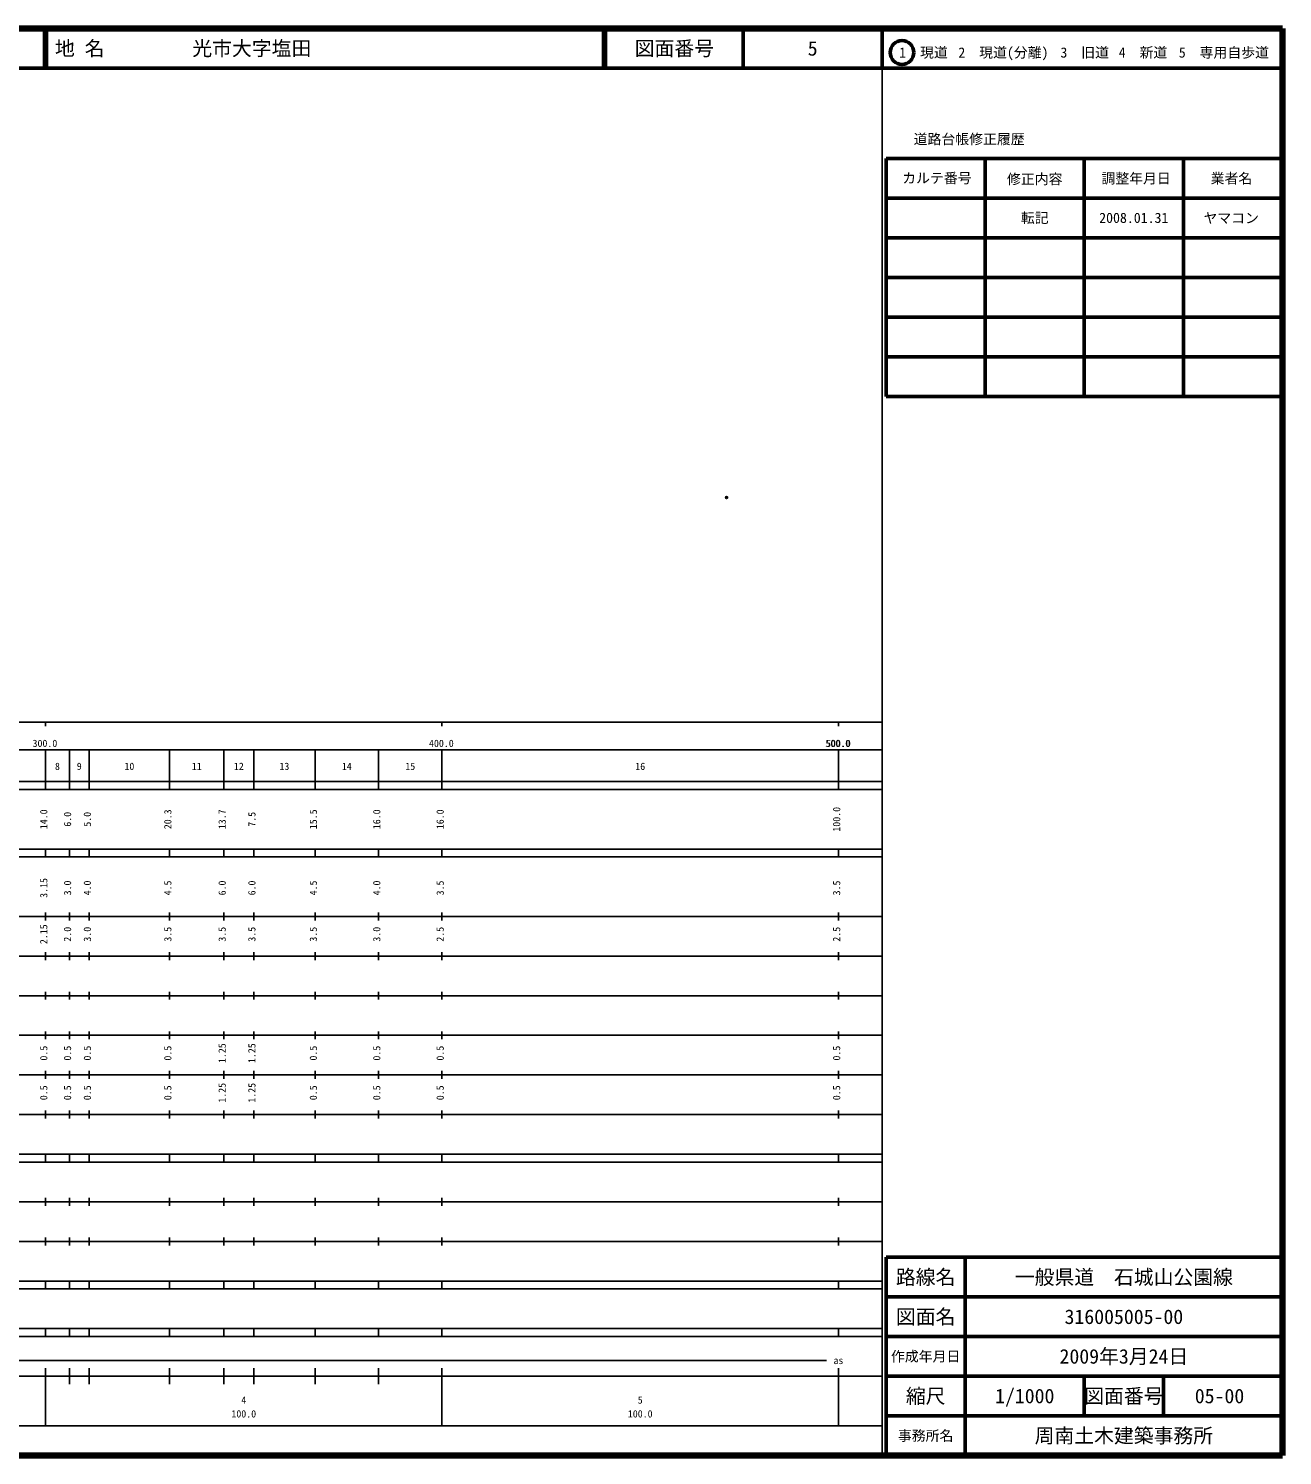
# Model space of a CAD drawing. Units: millimetres on the paper. Extents: x 40 to 680, y 20 to 380.
# Drawn here: x 363.7 to 680, y 20 to 380 of the extents above; entities that cross this region are included whole.
import ezdxf
from ezdxf.enums import TextEntityAlignment as Align

# ---------------------------------------------------------------- set-up
doc = ezdxf.new("R2010")
doc.units = ezdxf.units.MM
doc.header["$PDMODE"] = 32
doc.header["$PDSIZE"] = 0.5
doc.layers.add('M-OTRS', color=6, linetype='Continuous')
doc.layers.add('M-TTL-TXT', color=7, linetype='Continuous')
for name, color, linetype, lineweight in [('M-TTL', 2, 'Continuous', 140), ('M-TTL-BAND', 7, 'Continuous', 25), ('M-TTL-FRAM', 2, 'Continuous', 50), ('M-TTL-LINE', 7, 'Continuous', 50)]:
    doc.layers.add(name, color=color, linetype=linetype, lineweight=lineweight)
doc.styles.add('ＭＳ ゴシック', font='')
doc.styles.get('ＭＳ ゴシック').set_extended_font_data('MS Gothic')

msp = doc.modelspace()

# ---------------------------------------------------------------- linework, layer by layer
at = {"layer": 'M-OTRS'}
msp.add_point((539.803, 261.68), dxfattribs=at)
at = {"layer": 'M-TTL'}
for p, q in [((680, 380), (40, 380)), ((680, 20), (680, 380)), ((40, 20), (680, 20))]:
    msp.add_line(p, q, dxfattribs=at)
at = {"layer": 'M-TTL-BAND'}
for p, q in [((579, 20), (579, 370)), ((40, 205), (579, 205)), ((368, 205), (368, 204)), ((468, 205), (468, 204)), ((568, 205), (568, 204)), ((68, 198), (579, 198)), ((368, 188), (368, 198)), ((374, 188), (374, 198)), ((379, 188), (379, 198)), ((399.3, 188), (399.3, 198)), ((413, 188), (413, 198)), ((420.5, 188), (420.5, 198)), ((436, 188), (436, 198)), ((452, 188), (452, 198)), ((468, 188), (468, 198)), ((568, 188), (568, 198)), ((40, 190), (579, 190)), ((40, 188), (579, 188)), ((40, 173), (579, 173)), ((368, 171), (368, 173)), ((374, 171), (374, 173)), ((379, 171), (379, 173)), ((399.3, 171), (399.3, 173)), ((413, 171), (413, 173)), ((420.5, 171), (420.5, 173)), ((436, 171), (436, 173)), ((452, 171), (452, 173)), ((468, 171), (468, 173)), ((568, 171), (568, 173)), ((40, 171), (579, 171)), ((40, 156), (579, 156)), ((368, 155), (368, 157)), ((374, 155), (374, 157)), ((379, 155), (379, 157)), ((399.3, 155), (399.3, 157)), ((413, 155), (413, 157)), ((420.5, 155), (420.5, 157)), ((436, 155), (436, 157)), ((452, 155), (452, 157)), ((468, 155), (468, 157)), ((568, 155), (568, 157)), ((46, 146), (579, 146)), ((368, 145), (368, 147)), ((374, 145), (374, 147)), ((379, 145), (379, 147)), ((399.3, 145), (399.3, 147)), ((413, 145), (413, 147)), ((420.5, 145), (420.5, 147)), ((436, 145), (436, 147)), ((452, 145), (452, 147)), ((468, 145), (468, 147)), ((568, 145), (568, 147)), ((368, 135), (368, 137)), ((374, 135), (374, 137)), ((379, 135), (379, 137)), ((399.3, 135), (399.3, 137)), ((413, 135), (413, 137)), ((420.5, 135), (420.5, 137)), ((436, 135), (436, 137)), ((452, 135), (452, 137)), ((468, 135), (468, 137)), ((568, 135), (568, 137)), ((52, 136), (579, 136)), ((46, 126), (579, 126)), ((368, 125), (368, 127)), ((374, 125), (374, 127)), ((379, 125), (379, 127)), ((399.3, 125), (399.3, 127)), ((413, 125), (413, 127)), ((420.5, 125), (420.5, 127)), ((436, 125), (436, 127)), ((452, 125), (452, 127)), ((468, 125), (468, 127)), ((568, 125), (568, 127)), ((52, 116), (579, 116)), ((368, 115), (368, 117)), ((374, 115), (374, 117)), ((379, 115), (379, 117)), ((399.3, 115), (399.3, 117)), ((413, 115), (413, 117)), ((420.5, 115), (420.5, 117)), ((436, 115), (436, 117)), ((452, 115), (452, 117)), ((468, 115), (468, 117)), ((568, 115), (568, 117)), ((46, 106), (579, 106)), ((368, 105), (368, 107)), ((374, 105), (374, 107)), ((379, 105), (379, 107)), ((399.3, 105), (399.3, 107)), ((413, 105), (413, 107)), ((420.5, 105), (420.5, 107)), ((436, 105), (436, 107)), ((452, 105), (452, 107)), ((468, 105), (468, 107)), ((568, 105), (568, 107)), ((40, 96), (579, 96)), ((40, 94), (579, 94)), ((368, 94), (368, 96)), ((374, 94), (374, 96)), ((379, 94), (379, 96)), ((399.3, 94), (399.3, 96)), ((413, 94), (413, 96)), ((420.5, 94), (420.5, 96)), ((436, 94), (436, 96)), ((452, 94), (452, 96)), ((468, 94), (468, 96)), ((568, 94), (568, 96)), ((49, 84), (579, 84)), ((368, 83), (368, 85)), ((374, 83), (374, 85)), ((379, 83), (379, 85)), ((399.3, 83), (399.3, 85)), ((413, 83), (413, 85)), ((420.5, 83), (420.5, 85)), ((436, 83), (436, 85)), ((452, 83), (452, 85)), ((468, 83), (468, 85)), ((568, 83), (568, 85)), ((40, 74), (579, 74)), ((368, 73), (368, 75)), ((374, 73), (374, 75)), ((379, 73), (379, 75)), ((399.3, 73), (399.3, 75)), ((413, 73), (413, 75)), ((420.5, 73), (420.5, 75)), ((436, 73), (436, 75)), ((452, 73), (452, 75)), ((468, 73), (468, 75)), ((568, 73), (568, 75)), ((40, 64), (579, 64)), ((40, 62), (579, 62)), ((368, 62), (368, 64)), ((374, 62), (374, 64)), ((379, 62), (379, 64)), ((399.3, 62), (399.3, 64)), ((413, 62), (413, 64)), ((420.5, 62), (420.5, 64)), ((436, 62), (436, 64)), ((452, 62), (452, 64)), ((468, 62), (468, 64)), ((568, 62), (568, 64)), ((40, 52), (579, 52)), ((368, 50), (368, 52)), ((374, 50), (374, 52)), ((379, 50), (379, 52)), ((399.3, 50), (399.3, 52)), ((413, 50), (413, 52)), ((420.5, 50), (420.5, 52)), ((436, 50), (436, 52)), ((452, 50), (452, 52)), ((468, 50), (468, 52)), ((568, 50), (568, 52)), ((40, 50), (579, 50)), ((71, 44), (565, 44)), ((40, 40), (579, 40)), ((368, 27.5), (368, 42)), ((374, 38), (374, 42)), ((379, 38), (379, 42)), ((399.3, 38), (399.3, 42)), ((413, 38), (413, 42)), ((420.5, 38), (420.5, 42)), ((436, 38), (436, 42)), ((452, 38), (452, 42)), ((468, 27.5), (468, 42)), ((568, 27.5), (568, 42)), ((68, 27.5), (579, 27.5))]:
    msp.add_line(p, q, dxfattribs=at)
at = {"layer": 'M-TTL-FRAM'}
for p, q in [((580, 347.197), (580, 287.197)), ((580, 347.197), (680, 347.197)), ((580, 287.197), (680, 287.197)), ((680, 70), (580, 70)), ((580, 70), (580, 20))]:
    msp.add_line(p, q, dxfattribs=at)
at = {"layer": 'M-TTL-LINE'}
for p, q in [((367.75, 380), (367.75, 370)), ((368.25, 380), (368.25, 370)), ((508.747, 380), (508.747, 370)), ((509.247, 380), (509.247, 370)), ((543.997, 380), (543.997, 370)), ((579, 380), (579, 370)), ((40, 370), (680, 370)), ((605, 347.197), (605, 287.197)), ((630, 347.197), (630, 287.197)), ((655, 347.197), (655, 287.197)), ((580, 337.197), (680, 337.197)), ((580, 327.197), (680, 327.197)), ((580, 317.197), (680, 317.197)), ((580, 307.197), (680, 307.197)), ((580, 297.197), (680, 297.197)), ((600, 70), (600, 20)), ((680, 60), (580, 60)), ((680, 50), (580, 50)), ((680, 40), (580, 40)), ((630, 40), (630, 30)), ((650, 40), (650, 30)), ((680, 30), (580, 30))]:
    msp.add_line(p, q, dxfattribs=at)
msp.add_circle((584.031, 373.958), 3, dxfattribs=at)

# ---------------------------------------------------------------- texts
at = {"layer": 'M-TTL-BAND', "style": 'ＭＳ ゴシック'}
for s, p in [('300.0', (367.844, 198.195)), ('400.0', (467.844, 198.195)), ('500.0', (567.844, 198.195)), ('500.0', (568, 198.195)), ('8', (371, 192.405)), ('9', (376.5, 192.405)), ('10', (389.15, 192.405)), ('11', (406.15, 192.405)), ('12', (416.75, 192.405)), ('13', (428.25, 192.405)), ('14', (444, 192.405)), ('15', (460, 192.405)), ('16', (518, 192.405)), ('as', (568, 42.5)), ('4', (418, 32.523)), ('5', (518, 32.523)), ('100.0', (418, 29.033)), ('100.0', (518, 29.033))]:
    msp.add_text(s, height=1.833, dxfattribs=at).set_placement(p, align=Align.BOTTOM_CENTER)
for s, p in [('14.0', (369, 180.5)), ('6.0', (375, 180.5)), ('5.0', (380, 180.5)), ('20.3', (400.3, 180.5)), ('13.7', (414, 180.5)), ('7.5', (421.5, 180.5)), ('15.5', (437, 180.5)), ('16.0', (453, 180.5)), ('16.0', (469, 180.5)), ('100.0', (569, 180.5)), ('3.15', (369, 163.174)), ('3.0', (375, 163.174)), ('4.0', (380, 163.174)), ('4.5', (400.3, 163.174)), ('6.0', (414, 163.174)), ('6.0', (421.5, 163.174)), ('4.5', (437, 163.174)), ('4.0', (453, 163.174)), ('3.5', (469, 163.174)), ('3.5', (569, 163.174)), ('2.15', (369, 151.5)), ('2.0', (375, 151.5)), ('3.0', (380, 151.5)), ('3.5', (400.3, 151.5)), ('3.5', (414, 151.5)), ('3.5', (421.5, 151.5)), ('3.5', (437, 151.5)), ('3.0', (453, 151.5)), ('2.5', (469, 151.5)), ('2.5', (569, 151.5)), ('0.5', (369, 121.5)), ('0.5', (375, 121.5)), ('0.5', (380, 121.5)), ('0.5', (400.3, 121.5)), ('1.25', (414, 121.5)), ('1.25', (421.5, 121.5)), ('0.5', (437, 121.5)), ('0.5', (453, 121.5)), ('0.5', (469, 121.5)), ('0.5', (569, 121.5)), ('0.5', (369, 111.5)), ('0.5', (375, 111.5)), ('0.5', (380, 111.5)), ('0.5', (400.3, 111.5)), ('1.25', (414, 111.5)), ('1.25', (421.5, 111.5)), ('0.5', (437, 111.5)), ('0.5', (453, 111.5)), ('0.5', (469, 111.5)), ('0.5', (569, 111.5))]:
    msp.add_text(s, height=1.833, rotation=90, dxfattribs=at).set_placement(p, align=Align.BOTTOM_CENTER)
at = {"layer": 'M-TTL-TXT', "style": 'ＭＳ ゴシック'}
for s, p in [('地 名', (370.38, 375)), ('光市大字塩田', (405.024, 375))]:
    msp.add_text(s, height=3.666, dxfattribs=at).set_placement(p, align=Align.MIDDLE_LEFT)
for s, height, p in [('図面番号', 3.666, (526.622, 375)), ('5', 3.666, (561.497, 375)), ('1\u3000現道', 2.566, (589.448, 373.958)), ('2\u3000現道(分離)', 2.566, (609.619, 373.958)), ('3\u3000旧道', 2.566, (630.121, 373.958)), ('4\u3000新道', 2.566, (644.824, 373.958)), ('5\u3000専用自歩道', 2.566, (665.228, 373.958)), ('道路台帳修正履歴', 2.566, (600.968, 352.113)), ('カルテ番号', 2.566, (592.839, 342.277)), ('修正内容', 2.566, (617.509, 342.023)), ('調整年月日', 2.566, (643.089, 342.197)), ('業者名', 2.566, (667.134, 342.197)), ('転記', 2.566, (617.5, 332.245)), ('2008.01.31', 2.566, (642.5, 332.245)), ('ヤマコン', 2.566, (667.077, 332.189)), ('路線名', 3.666, (590, 65)), ('路線名', 3.666, (590, 65)), ('一般県道\u3000石城山公園線', 3.666, (640, 65)), ('図面名', 3.666, (590, 55)), ('図面名', 3.666, (590, 55)), ('316005005-00', 3.666, (640, 55)), ('2009年3月24日', 3.666, (640, 45)), ('作成年月日', 2.566, (590, 45)), ('作成年月日', 2.566, (590, 45)), ('縮尺', 3.666, (590, 35)), ('縮尺', 3.666, (590, 35)), ('1/1000', 3.666, (615, 35)), ('図面番号', 3.666, (640, 35)), ('図面番号', 3.666, (640, 35)), ('05-00', 3.666, (664.125, 35)), ('事務所名', 2.566, (590, 25)), ('事務所名', 2.566, (590, 25)), ('周南土木建築事務所', 3.666, (640, 25))]:
    msp.add_text(s, height=height, dxfattribs=at).set_placement(p, align=Align.MIDDLE_CENTER)

doc.saveas('drawing.dxf')
